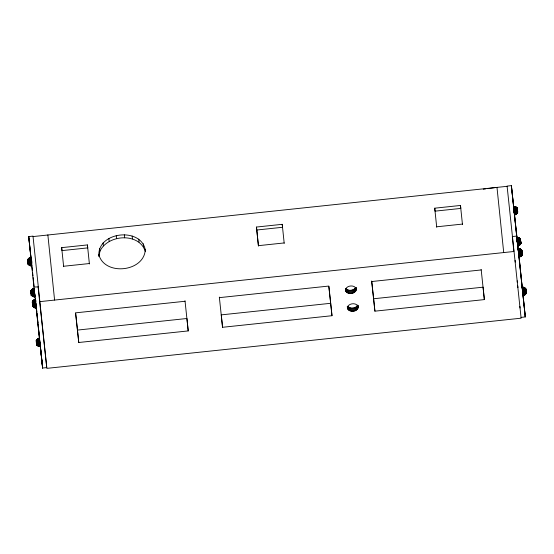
<?xml version="1.0" encoding="UTF-8"?>
<svg xmlns="http://www.w3.org/2000/svg" width="554" height="554" viewBox="0 0 554 554"><rect width="100%" height="100%" fill="white"/><g stroke="black" fill="none" stroke-linecap="round" stroke-linejoin="round"><path stroke-width="0.83" d="M513.697 206.995L511.377 185.638L507.09 186.089L521.113 318.197L46.841 368.362L32.998 236.115L28.704 236.572L31.017 257.929C26.966 256.419 28.462 264.147 31.613 264.085M33.046 288.717L33.704 288.495L34.182 288.966C31.294 287.935 33.836 293.918 34.812 295.012L34.653 293.551L33.143 294.306L32.748 295.566L33.545 296.501L35.02 296.889L31.862 290.573L32.187 289.188L34.113 288.35L33.697 288.509L33.683 289.756L34.604 293.066L34.147 288.689L33.649 288.786C30.186 288.676 31.862 293.592 33.884 294.763C36.121 295.995 30.948 290.587 32.741 288.856L34.119 288.392M514.832 212.847C514.569 217.126 514.057 212.535 516.924 212.154C518.821 210.188 516.335 205.091 513.655 207.016C512.935 206.185 516.342 207.646 517.27 208.318C518.447 210.852 513.246 216.247 514.036 210.762L511.377 185.638L525.289 316.936L520.995 317.394M520.469 239.716C520.871 237.451 514.832 237.431 518.849 237.832C520.248 239.626 519.015 243.116 517.498 244.169M521.598 254.591C521.93 256.114 520.234 256.862 519.098 256.329C518.26 257.465 520.642 256.703 519.243 256.959L520.275 255.512L518.779 254.535L518.357 250.38L518.932 251.738L518.357 250.38L518.523 251.648L518.274 249.584M521.674 252.804L522 252.264L521.432 251.918L522.083 253.074C523.62 250.256 517.574 246.779 518.288 249.833C517.083 253.088 525.67 252.409 520.663 256.426M523.391 293.572C523.959 294.167 523.135 296.722 522.976 295.019C524.056 295.164 525.947 294.984 525.587 293.184M523.045 287.159L523.689 289.908L522.837 293.793L522.685 287.457C521.674 286.723 526.792 288.149 525.891 290.379L525.753 288.786L524.963 288.004L523.045 287.159L522.221 287.789L522.692 287.464C525.968 287.041 527.062 291.079 524.61 292.99C520.767 296.418 525.905 288.897 523.592 287.332L522.803 287.214M31.308 264.258C27.589 264.029 26.398 258.545 31.038 258.635C33.212 263.254 30.899 269.736 28.24 262.942L28.517 263.794L28.046 262.762M35.968 304.188L35.608 303.897C33.441 303.994 32.416 307.269 34.93 307.809C38.669 307.193 30.553 308.169 32.942 304.375L32.506 303.426M40.006 343.258C38.953 343.376 37.61 344.436 38.226 345.585C38.635 346.693 41.799 346.638 39.182 346.485C35.601 346.021 35.103 338.674 39.009 338.501C39.999 337.434 35.054 339.775 36.349 341.776C43.586 349.096 37.16 342.497 38.087 338.57C42.381 337.483 37.215 340.371 36.301 341.153M27.742 260.428L27.728 259.715L29.092 258.586L27.797 260.117L29.3 257.949M31.308 294.403L30.962 290.829L32.506 288.966M36.183 306.217C34.286 306.757 31.966 303.973 32.326 301.944C32.444 300.933 35.29 298.44 35.546 300.081C34.182 298.689 30.449 303.391 34.396 300.441M36.959 340.62C35.241 342.157 37.353 338.044 39.002 338.494L39.466 338.065L42.63 368.043L46.765 367.607L38.081 286.91M514.659 214.121C516.21 215.091 517.893 213.075 517.159 211.58L517.533 211.109L516.986 209.557M518.496 237.68L519.811 238.476L520.525 239.778L520.933 243.344L519.617 245.09L518.101 245.782L517.616 245.263L519.299 245.311L520.345 244.3L520.836 242.804L520.476 239.965M521.854 254.348C522.131 255.83 520.462 256.807 519.23 256.253M31.64 264.306L30.228 262.063L29.32 259.161L29.535 257.839L30.982 257.949L30.906 257.312L30.477 258.746L31.536 263.337L30.283 264.604L31.779 265.574L31.488 265.878L31.716 265.006M518.038 243.857L518.156 245.491L517.692 245.955L516.591 236.101L512.305 236.551L513.877 251.495L39.611 301.66M28.489 258.732C26.71 260.719 29.369 263.475 31.211 264.362M36.031 307.241L33.261 304.361L32.451 302.422L32.908 300.912L35.477 299.437L36.1 305.469L34.854 306.736L36.176 307.941L34.618 307.678L32.769 306.314L32.361 303.177M347.448 308.079C347.58 302.747 357.939 302.02 358.168 307.595C356.901 312.747 346.762 312.567 347.289 306.528M356.25 289.16C354.996 283.98 344.706 285.421 345.668 290.926C348.002 295.684 357.863 293.412 356.09 287.602M519.894 256.502C523.516 255.747 522.699 249.93 519.86 248.794M519.299 245.311L520.871 243.545L520.635 241.142L519.375 243.414L517.768 244.238M524.652 295.019L526.224 293.26L525.961 290.109M27.79 261.045C26.052 265.622 33.212 264.563 30.927 265.712C28.711 265.414 29.501 262.499 31.446 262.534M32.915 288.883C29.376 289.839 30.685 298.045 34.667 296.12C33.233 297.858 30.982 294.43 31.343 294.846M36.349 341.776L36.952 345.135L39.749 346.582L40.297 345.952L39.466 346.541L37.824 345.426L38.545 345.668M514.957 214.059L514.417 214.163L514.486 214.91L515.705 213.38L514.209 212.404L514.285 207.688L513.586 206.372L514.036 210.762C516.072 210.257 518.302 212.944 516.093 214.294M514.285 212.951L516.799 237.493C519.707 237.389 518.025 242.417 517.484 244.079C518.606 241.108 515.525 231.475 517.581 240.935C519.403 240.727 521.73 242.707 520.268 244.48C517.547 245.477 517.533 246.675 519.569 244.515C520.081 242.16 515.975 243.344 517.152 240.727M514.493 214.938L514.431 212.93M517.332 242.617L517.415 243.421L518.911 244.39L517.692 245.928L517.637 243.94M520.608 240.394L519.77 242.624L517.997 244.39L519.971 241.738L520.358 239.674L519.444 238.275L516.82 237.756M521.972 251.509L520.621 254.397L519.361 255.512L518.863 255.283L518.856 249.819L518.149 248.504L518.606 252.894C519.853 252.804 521.577 253.434 521.605 254.895C522.062 257.021 517.9 256.419 519.659 256.924M27.88 260.214L27.956 261.807M515.352 213.941L515.088 214.793L514.451 214.64M518.558 244.958L518.295 245.803M32.43 302.761L32.298 301.847L33.662 300.718M514.811 213.976C516.723 214.564 518.267 212.57 517.574 210.845M28.358 259.48L28.753 258.469L29.715 257.866M31.01 291.362L31.827 289.673L30.906 290.995C30.366 292.872 36.342 296.93 33.143 294.306C31.488 293.198 30.096 289.091 33.192 289.126M31.564 290.497L31.64 290.081M32.928 301.611L32.27 302.11L33.074 302.027M517.353 208.844C514.036 205.555 511.709 210.098 516.28 210.402C518.89 211.67 516.73 214.703 514.458 214.571M517.069 240.131L519.382 240.505L520.788 241.717L517.865 245.131M519.285 256.204L522.069 252.305M522 252.264L521.342 249.757L518.184 248.871M523.218 294.846L526.058 290.898M518.225 249.286L520.698 249.681L521.723 250.789L520.961 253.58L519.313 255.463L521.099 252.686L521.452 250.581L520.746 249.238L518.163 248.607L519.278 248.67L519.68 249.902L518.849 255.193C518.897 253.358 520.525 249.092 518.156 248.531M522.837 293.793C522.886 291.93 524.513 287.734 522.138 287.104L522.214 287.741L522.761 287.117M98.972 256.509C96.188 231.614 142.004 226.233 145.467 250.844M99.166 256.405L99.865 251.343L99.54 248.379M145.3 249.362C144.511 272.076 104.207 276.384 98.73 254.286M36.245 306.674C25.567 304.797 41.121 301.224 34.099 299.936L34.189 302.664L36.204 306.438M516.093 213.643L515.365 214.696L514.417 214.294L514.895 214.772L515.559 214.543L516.432 213.463M524.652 294.368L524.181 295.303C522.554 295.227 523.121 295.372 524.423 295.13M519.638 244.473L519.07 245.457L517.803 245.173M522.173 253.864L522.256 254.397L521.002 255.588C519.887 258.067 518.309 256.751 518.897 254.314M524.977 293.62L524.423 295.171L523.156 294.887M35.553 300.22L32.457 301.84C32.049 303.28 34.376 300.296 35.608 300.767M517.782 243.448L517.519 244.383M31.232 293.613L31.163 292.824M36.709 342.76L36.585 343.321L36.931 342.968L36.439 340.939L36.924 340.412M517.484 244.079L517.955 239.39L517.408 237.403M521.314 255.387L521.051 256.093C517.263 256.294 522.332 256.53 522.256 254.397M517.401 209.377L516.709 211.78L514.791 213.38M31.273 260.858C27.271 260.505 27.693 267.083 31.46 265.11M27.859 261.848C36.91 268.088 23.379 264.403 31.356 261.696C30.56 251.959 28.24 261.052 31.626 264.196M34.473 291.875C31.066 291.57 30.228 297.484 34.438 295.968M35.761 303.003C32.236 302.761 31.841 308.716 35.851 307.131L33.358 306.909M39.812 345.031L37.921 343.404L36.793 341.396L36.813 339.685L37.963 338.854L36.612 339.969C34.791 342.594 42.921 347.046 37.52 343.979C35.075 342.531 37.215 340.371 39.119 340.128C41.965 341.472 33.226 343.556 38.212 346.063C40.934 345.578 40.594 347.372 38.863 345.44C38.711 344.796 39.334 344.283 39.888 344.117C39.043 343.085 40.061 338.175 38.108 338.723M39.701 345.19C40.435 346.485 37.811 346.596 37.499 345.267C35.366 343.792 38.787 346.236 39.694 345.53C33.863 344.207 37.028 345.717 39.749 345.634M523.128 295.282L525.774 293.966L526.071 292.754L524.839 291.127L522.505 290.649L518.869 254.833L522.263 288.122M30.886 265.491C29.639 265.408 27.485 264.521 28.24 262.942M33.192 306.75C31.848 305.87 33.323 301.535 32.596 304.728L32.942 304.375L32.672 305.517M36.696 344.553L36.799 343.667M518.094 244.543L520.13 243.171L520.781 241.856M522.145 252.977C522.512 255.062 516.591 255.83 520.192 256.71L520.718 256.377M522.914 294.34L524.894 293.419L526.134 291.57M37.049 339.457L37.298 341.832L39.867 344.983C38.489 343.452 35.844 340.274 38.087 338.529L38.877 338.57M514.714 214.073L516.3 214.135L517.027 213.034L515.871 214.446L514.597 214.163M517.921 245.09C521.639 246.177 520.178 240.831 517.242 241.779L516.792 237.389L517.574 237.507M27.797 260.117C27.769 258.517 32.222 258.102 30.491 257.492L30.913 257.409M29.549 257.998C26.391 259.224 29.217 263.316 31.259 264.306M525.981 291.113C526.812 292.865 525.441 295.684 523.274 294.804M522.235 254.667C514.694 259.48 525.912 251.883 521.473 255.643M514.922 213.699L517.034 212.764L517.533 211.109M518.129 244.709L520.241 243.781L520.885 242.756L520.268 244.48M522.09 254.404L522.249 253.877L519.493 255.83L522.256 254.161M523.883 295.095L523.454 295.497M520.871 243.545L519.507 244.674L518.087 244.882M526.245 292.997L525.04 294.686L523.322 294.756L525.199 294.499L525.552 293.08L524.534 291.896L522.595 291.487L522.505 290.649M32.471 301.861L34.119 300.123L33.06 300.864L33.06 302.56L34.119 304.631L35.878 306.39C33.496 305.406 31.052 301.161 34.341 299.804L35.484 299.506L35.006 300.323L35.608 303.897M36.287 341.236L36.737 339.734L37.838 339M526.224 293.26C520.081 295.843 526.951 294.77 526.161 292.457M27.755 259.819L28.337 258.78L29.902 258.206M514.77 214.031C516.785 214.786 518.606 212.244 517.104 210.672L517.429 210.132M514.313 213.373L515.497 209.26L515.407 207.307L514.77 206.49M517.381 211.323L517.422 210.388M31.183 260.048C27.603 260.138 27.077 264.216 31.128 264.521M34.39 291.065C30.809 291.148 30.276 295.234 34.327 295.538M36.516 340.211L36.259 340.516L38.33 338.397M39.743 340.772C36.162 340.862 35.629 344.948 39.68 345.246M517.665 212.535L517.284 212.791M525.635 290.04L525.421 290.518M517.665 212.168C517.602 211.157 516.023 214.1 514.915 213.643M523.094 295.67L525.289 316.936L522.595 291.487L522.934 290.642M39.147 338.099L38.274 338.729L38.351 340.378L40.165 344.726C39.576 343.051 37.443 338.771 39.396 338.148M515.684 214.246L515.365 214.696M518.883 245.256L518.572 245.706L517.623 245.311M520.248 256.37L519.936 256.827M523.648 295.517L524.236 294.97M32.707 305.96L32.658 305.579M518.779 254.535C519.901 252.181 522.429 256.412 519.68 256.821M522.768 293.128C525.04 290.344 525.573 296.93 523.087 294.922C526.452 295.247 521.826 292.283 523.115 292.339M518.883 255.498L519.791 253.012L520.074 249.986L519.604 248.739L518.225 249.148L518.357 248.573L519.915 248.829L520.455 250.096L520.061 253.088L519.063 255.332M522.872 294.098L523.156 292.145M32.27 302.11L32.617 301.334M31.142 292.311L31.211 291.702M36.488 342.019L36.668 341.638M519.839 244.736L518.828 245.588L517.581 244.972M39.971 346.271L40.269 345.731L39.182 346.485L37.194 345.08M36.432 341.659L37.028 340.814M517.623 211.116C516.827 213.151 512.395 216.053 517.588 210.7L516.176 209.488L513.863 209.114M520.601 242.569L520.829 242.133M522.193 253.247L521.563 254.487L519.479 255.713M525.947 292.283L526.182 291.84M345.98 291.529L345.661 288.419C348.154 291.473 353.944 290.871 355.744 287.353L356.063 290.455M347.587 306.21C350.086 309.257 355.876 308.654 357.669 305.143M518.018 244.993L519.846 244.792L520.926 243.185M518.821 249.909L518.35 250.29L518.523 251.613M517.699 244.21C518.676 242.513 520.559 237.811 517.45 237.5M523.052 293.925L524.465 289.354L524.16 287.713L523.267 287.263L524.666 287.942L525.13 288.897M520.85 242.493L518.115 244.598M526.203 292.207L523.468 294.312M30.588 257.375L30.941 257.603L29.528 257.804C27.97 259.743 30.145 262.575 31.426 264.175M32.977 288.682C30.899 290.372 33.365 293.62 34.632 295.185M33.815 300.13L33.87 302.837L35.996 306.307M517.685 211.746L517.291 212.217M520.885 242.756L518.122 244.653M36.349 340.835L36.917 340.204M526.252 292.727L523.475 294.423L526.238 292.47L525.462 294.236M36.931 342.968L36.661 344.11M514.728 212.473L514.292 213.151L517.034 237.756M99.865 251.343C107.684 234.273 139.352 232.251 145.335 251.523M27.755 259.951L28.379 259.272M30.962 290.961L32.174 289.797L34.189 289.098M37.063 340.627L36.259 340.71L37.527 339.512L39.542 338.813M517.72 212.362L516.37 213.505L514.901 213.809M520.926 243.379C519.929 244.854 516.404 245.297 520.22 243.989L519.95 244.272M31.716 289.874L30.906 290.802L31.163 290.497M525.995 293.488L526.286 293.052M519.133 255.359C520.628 253.864 522.214 248.171 518.703 248.864M523.121 293.952C524.257 292.415 526.231 288.052 523.433 287.394M27.894 259.708L27.728 260.512M36.259 340.71L37.547 339.63M517.062 213.463C518.759 210.936 516.259 214.079 514.915 213.754M28.621 258.663L29.404 258.129M30.934 291.522L32.18 290.365L34.244 289.652M517.63 211.787L517.353 213.048L514.881 213.872L516.778 213.588M520.899 243.282L520.49 243.802M36.225 307.65L36.058 308.003L35.927 303.827M522.692 287.464L522.346 287.166L522.685 287.457L522.221 287.789M514.077 211.122L514.029 209.918M517.277 242.133L517.235 240.935M518.641 253.254L518.599 252.049M522.63 291.847L522.921 291.487M514.631 213.255L516.28 210.402L516.577 208.269L515.919 206.954L513.62 206.67L514.708 206.538L515.109 207.771L514.285 213.061L514.708 207.715L514.368 206.49L513.787 206.441L513.655 207.016C514.624 205.326 518.212 209.121 516.778 207.625L515.518 207.106L516.612 207.466M517.831 244.272C519.534 242.846 521.279 237.375 517.623 237.846M519.195 255.387C520.899 253.961 522.644 248.497 518.987 248.961M523.184 293.98C524.811 292.63 526.667 287.159 523.101 287.616M514.237 212.639L514.126 211.6M517.443 243.656L517.526 242.617M514.687 213.297C516.854 211.933 518.267 206.289 514.417 206.829M517.893 244.307C519.929 242.964 521.577 237.479 517.748 237.908M32.361 295.995L32.277 294.063L34.244 292.775C35.955 294.472 33.018 294.403 33.593 295.94C36.592 296.868 32.471 297.332 34.944 296.245L33.829 296.771L32.672 296.148L33.829 296.771M513.793 207.092L514.514 206.753L516.259 207.39M516.868 238.165C518.045 236.8 519.569 238.559 520.428 239.473M30.948 291.439L31.585 290.289M31.46 289.977L34.043 288.433L34.244 292.775M32.755 289.008L32.381 289.444L33.032 289.327M522.069 254.653L519.486 255.886M517.207 208.159L515.386 206.981M521.106 250.096C523.44 250.983 518.371 248.234 520.822 249.522M525.033 288.489L525.794 288.856L524.195 287.969M514.742 213.332C516.203 212.168 518.371 209.024 516.376 207.577M31.53 265.137L30.359 265.678L28.94 264.535L29.868 265.463L31.398 265.075M34.736 296.148L33.565 296.695L33.005 296.272M36.1 307.269L34.618 307.678M40.089 345.862L38.919 346.402L38.171 345.558M522.422 287.838L522.837 287.505M28.178 259.009L30.941 257.672M34.542 296.058C33.759 297.408 29.93 294.887 32.139 294.922L31.273 294.86L33.309 296.598M29.535 257.839L30.913 257.375M517.505 244.272L518.738 239.529L518.454 237.895L517.484 237.791M29.528 257.804C27.305 259.528 29.874 262.79 31.363 264.216M34.279 299.998L35.02 299.908M524.984 294.188L525.303 293.98L524.423 295.171M522.29 254.494L522.083 254.085M526.279 293.087L523.475 294.479M31.765 265.456L31.807 265.844L30.692 265.705L30.373 265.027M34.971 296.466L34.466 296.529M36.335 307.581L35.255 307.837L34.944 307.151M40.317 346.181L40.165 346.534M513.634 206.794L514.202 206.393M29.244 257.998L29.771 257.672M32.451 289.015L33.524 288.863M516.148 214.246L515.109 214.689M519.354 245.263L517.879 245.844M521.002 255.588L520.435 256.537L519.167 256.294M524.181 295.303L524.707 294.977M33.005 301.196L33.6 300.877M36.986 339.789L37.589 339.47M522.18 287.394L522.581 287.18L522.145 287.124L522.595 291.487M525.788 288.849L524.285 288.108M31.723 265.096L31.467 263.891M36.176 307.29L36.183 306.016M514.278 206.781L515.642 206.815L516.238 208.103L515.746 211.053L514.562 213.228L515.705 210.153L515.885 207.965L515.352 206.704L513.586 206.4M518.849 248.905L519.915 248.829M514.354 208.733C513.205 208.872 514.936 210.513 514.064 208.851L513.835 208.671M519.022 256.772L519.514 256.599M523.045 295.663L523.364 295.261M37.173 339.387L37.734 339.152M519.984 244.598L518.052 244.937M521.349 255.713L519.417 256.052M525.337 294.312L523.405 294.652M31.488 265.878L31.661 265.518M31.336 265.041C29.203 265.802 25.242 263.164 31.197 264.909L29.016 264.673L28.129 263.933M39.895 345.765L38.725 346.112M521.764 250.297L521.342 249.757L521.799 250.249L521.037 250.54L521.84 250.463L521.889 250.893M31.959 289.486L33.102 289.223M29.84 257.707L30.498 257.478M36.017 304.665C33.365 304.728 33.759 308.433 36.37 307.934M524.112 295.268L522.997 295.247M31.377 265.795L29.798 265.262M34.486 296.016C33.198 296.688 26.855 293.689 34.369 295.871M33.974 300.261C31.917 301.688 34.563 305.067 35.934 306.348M39.84 345.724C36.349 347.303 37.083 342.123 39.916 342.42L39.403 341.666M515.234 214.661L514.479 214.876L514.901 214.751M519.797 254.861L519.527 256.183L518.98 256.294M519.527 256.183L519.887 255.519M523.876 294.119L523.447 294.257L526.141 291.425L524.735 290.213L522.422 289.839M523.911 294.666L522.969 294.887L522.685 292.11M39.791 345.682L37.347 345.509M514.25 206.483L514.708 206.538M514.922 213.505L514.354 213.609M518.122 244.515L517.561 244.626M518.163 245.069L517.658 245.588M517.685 245.886L518.108 245.768L517.658 245.657M519.278 254.231L519.403 254.972L519.001 255.062L518.779 254.328M517.242 241.565L517.845 241.419L517.568 240.623M29.175 258.427L29.826 258.316M514.659 206.961L515.227 206.864M34.396 295.926L32.347 295.871L31.446 294.603L31.841 295.372M35.761 307.041L33.711 306.985L32.651 306.14M522.768 292.921L523.267 292.824L523.108 292.027M31.107 259.3C29.805 259.542 27.333 260.38 27.977 262.09M34.313 290.31C25.165 290.857 40.317 301.376 30.996 292.062M35.484 299.541L35.511 299.735M35.678 301.431C31.633 301.452 31.8 306.023 35.712 306.597M483.289 189.177L485.858 188.831M487.575 188.602L495.297 187.571M520.525 239.778L520.476 239.328L519.673 239.418L520.441 239.141L519.991 238.684L519.008 238.552M507.139 186.317L33.046 236.572M61.667 247.645L87.421 244.923L87.74 247.887L61.993 250.609L61.667 247.645L63.655 266.696M256.474 227.05L282.221 224.322L282.547 227.285L256.793 230.014L256.474 227.05L258.399 245.671L284.147 242.943M434.731 208.186L460.478 205.458L460.803 208.422L435.049 211.15L434.731 208.186L436.711 227.23M28.109 263.385L28.87 263.302M63.592 266.266L89.346 263.545M436.656 226.808L462.403 224.086M40.428 346.714L42.63 368.043L33.919 287.034L38.24 286.896M185.001 301.272L75.552 312.851L78.765 342.497L188.215 330.918L186.933 318.502L77.484 330.08L75.649 313.142M219.336 297.643L328.778 286.065L331.998 315.711L222.549 327.289L219.336 297.082M481.149 269.95L371.699 281.529L374.919 311.168L484.362 299.596L483.081 287.18L373.631 298.758L371.706 280.968M331.998 315.711L330.71 303.294L221.268 314.873L222.549 327.289M520.102 243.428L520.933 243.344M35.733 306.992C34.964 307.733 32.056 305.85 33.039 306.494M513.62 206.739L514.126 206.732M513.787 208.366L515.906 208.623L517.457 209.606M31.682 264.549L30.692 264.528M516.924 238.712L519.091 238.982L520.559 239.854M516.993 239.376L519.112 239.64L520.663 240.616M518.357 250.491L520.476 250.754L522.027 251.731M518.433 251.246L520.746 251.62L522.152 252.832L520.829 254.674L519.43 255.609L519.403 254.972M34.881 295.559L33.898 295.545M522.214 287.879L524.34 288.142L525.822 289.043L525.559 288.565M522.277 288.426L524.444 288.696L525.912 289.569M522.346 289.091L524.465 289.354L526.016 290.331M39.611 344.623L39.736 345.834L40.151 345.828L40.165 344.609M32.049 294.105L31.204 294.167L34.306 295.649L33.974 296.092M519.195 245.131L517.976 245.041M31.135 264.805L29.591 264.708L28.067 263.843L28.933 263.905L28.206 264.189M34.341 295.822L32.132 295.497L32.471 295.711M35.705 306.937C33.988 307.186 31.308 305.302 34.182 306.964M517.007 238.158C518.606 237.763 522.103 240.145 518.987 238.428M518.696 253.732L519.126 253.746M38.586 338.279L39.147 338.439M34.32 295.767L31.266 294.686M39.673 345.474L36.619 344.394M514.32 211.6C517.291 211.129 516.466 215.741 514.41 214.246M522.346 287.166L522.928 287.214M35.214 306.002L35.678 306.687L35.622 306.023M519.576 249.452L520.206 249.369M34.313 295.711L31.218 294.43M517.228 237.472L517.914 237.555M39.583 346.479L39.064 346.167M35.671 306.771L32.568 305.282M518.724 238.116L519.811 238.476M520.088 249.238L521.176 249.598M34.113 296.833L33.254 296.556M35.075 307.574L34.362 307.394M35.02 296.889L34.396 296.868M514.403 214.163L514.804 214.537M517.976 237.507L518.551 237.714M36.703 344.768L37.173 345.301L36.758 344.913M517.207 208.117L516.785 207.667L517.318 208.761M34.161 288.745L33.365 288.599L33.282 289.874L34.812 295.012M35.525 299.859L34.41 299.839L34.258 301.127L36.197 306.327M27.998 263.15L31.107 264.639L27.942 262.79M30.449 257.776C29.3 258.76 30.989 262.34 31.606 264.002L31.183 263.448M39.292 338.854L37.859 338.674L37.534 340.073L38.538 342.919L39.985 344.9M29.265 264.694L29.618 264.833L29.514 264.279M519.063 238.705L519.742 238.982M518.336 250.186L518.925 250.865M34.251 294.527L34.833 295.206M39.597 344.235L40.186 344.92M30.629 265.754L29.985 264.944M35.193 307.886L34.556 307.075M519.091 238.864L520.365 239.598L519.68 238.781M34.673 307.712L33.725 307.117L33.392 306.113M30.692 265.705L31.737 265.228L31.606 265.809L31.031 265.754M35.255 307.837L36.308 307.359L36.176 307.941L35.456 307.622M520.947 249.709L521.778 250.29M516.473 207.764L517.034 208.11M525.095 288.689L525.781 289.181M31.294 295.026L31.675 295.379M32.811 305.718L33.088 305.926C33.108 307.345 34.888 308.128 35.968 307.207L34.223 307.463L33.836 306.826M34.764 294.589L34.459 293.592M35.546 300.081L35.29 299.548L34.729 299.721L34.646 300.988L36.128 305.704M40.117 344.304L39.812 343.3M517.201 241.205L517.561 241.496L517.346 240.685M31.038 261.765L31.398 262.056M39.597 342.49L39.957 342.781M518.959 256.197L519.375 256.668M519.977 238.642L520.428 239.314M521.923 250.976C519.243 248.607 516.84 251.828 517.768 245.554M525.781 289.022L524.797 287.99L523.218 287.692L524.735 287.831L525.434 289.181L525.088 291.279L523.301 294.056L525.324 291.452L525.587 288.821L525.878 289.486M28.06 263.669L31.114 264.75L28.012 263.42M32.631 305.801L35.685 306.881L32.582 305.552M27.929 262.513L28.316 262.935M31.128 293.53L31.523 293.945M32.492 304.645L32.887 305.06M36.481 343.238L36.876 343.66M517.263 208.699L517.27 208.948M36.571 344.145L39.666 345.419L36.557 343.882M518.537 250.2L519.056 250.796M518.329 250.076L518.779 250.927M31.149 293.807C31.571 294.486 34.556 296.612 34.258 294.908M32.513 304.922L35.678 306.708L35.747 307.235M36.495 343.515L38.081 344.796L40.234 345.274L42.63 368.043M518.011 245.547L517.491 243.961M35.754 305.579L36.176 306.127L35.899 305.524M513.863 208.906L514.361 209.606M518.433 251.038L518.932 251.738M31.031 262.638L31.536 263.337M35.601 304.769L36.1 305.469M30.851 260.941L31.356 261.696M34.057 291.958L34.563 292.713M517 207.833L517.27 208.318M520.206 238.85L520.476 239.328M521.57 249.965L521.84 250.463M36.924 344.879L37.18 345.343M33.192 295.954L33.351 296.376M39.327 345.807L39.445 346.215M522.761 292.103L523.115 294.867M35.262 306.66L35.338 307.207M31.183 265.103L31.052 263.898M517.145 240.422L517.36 242.181M36.162 307.235L36.038 306.023M40.151 345.828L40.026 344.623M514.285 208.477L514.375 209.287M519.257 254.473L518.918 255.796M523.191 292.554L523.246 293.073M517.311 240.318L517.498 242.029M517.865 245.443L518.516 251.426M513.461 244.826L513.648 246.599M481.149 269.389L484.362 299.596M328.875 286.356L330.71 303.294M185.001 300.718L188.215 330.918M143.306 243.746L143.625 246.71M138.735 239.113L139.061 242.077M132.15 236.011L132.475 238.975M124.345 234.813L124.671 237.777M116.257 235.665L116.582 238.629M108.868 238.469L109.186 241.433M103.065 242.887L103.383 245.851M31.945 266.474L32.409 270.747M32.596 272.457L32.963 275.871M33.15 277.582L33.517 280.996M33.704 282.706L34.078 286.127M35.373 298.087L35.56 299.797M40.234 345.384L40.29 345.904M517.651 240.969L517.727 241.71M30.948 257.624L28.704 236.572L33.919 287.034M514.41 209.696L514.299 208.636M517.609 240.713L517.685 241.433M515.109 260.387L515.282 262.09M517.214 280.809L517.394 282.512M517.741 285.912L517.921 287.616M519.853 306.334L520.033 308.038M496.986 187.391L503.718 252.562M460.478 205.458L462.465 224.508M373.631 298.758L374.919 311.168M358.016 305.392L358.182 306.944M357.926 305.268L358.168 307.595M356 287.484L356.236 289.811M357.752 305.919L357.995 308.246M357.337 305.766L357.662 308.876M355.412 287.983L355.73 291.085M356.859 306.355L357.185 309.457M354.934 288.565L355.252 291.674M356.25 306.881L356.568 309.984M354.318 289.098L354.643 292.2M355.523 307.332L355.841 310.434M353.597 289.548L353.916 292.651M354.705 307.699L355.024 310.801M352.773 289.908L353.099 293.011M351.894 290.171L352.212 293.274M353.819 307.962L354.138 311.064M352.891 308.114L353.217 311.216M350.966 290.324L351.284 293.433M351.956 308.156L352.275 311.258M350.031 290.365L350.35 293.475M351.035 308.086L351.354 311.189M349.103 290.296L349.429 293.398M350.156 307.899L350.481 311.002M348.231 290.116L348.549 293.218M349.352 307.608L349.671 310.718M347.42 289.825L347.746 292.928M346.714 289.437L347.033 292.54M348.639 307.228L348.965 310.33M348.05 306.75L348.369 309.859M346.118 288.966L346.437 292.069M347.67 306.985L347.912 309.312M347.358 306.383L347.6 308.716M345.433 288.599L345.668 290.926M282.221 224.322L284.209 243.372M256.793 230.014L258.455 246.094M87.421 244.923L89.402 263.967M77.484 330.08L78.765 342.497M47.859 234.896L54.59 300.067M36.543 309.18L36.813 311.743M36.986 313.446L37.956 322.83M38.136 324.54L38.489 327.947M38.662 329.658L39.542 338.189M35.941 303.973L36.301 307.449M36.467 309.063L39.514 338.432M31.613 263.884L31.737 265.096M34.819 294.894L34.812 296.168L34.673 294.908M520.836 242.804L520.871 243.185M39.826 341.583L39.881 342.185M27.873 259.971L27.804 260.352M31.716 294.16L31.723 294.804M27.929 260.456L27.873 260.934L27.929 260.456M27.866 259.452L27.707 259.985L27.866 259.452M28.143 264.043L28.614 264.577L28.102 263.995"/></g></svg>
